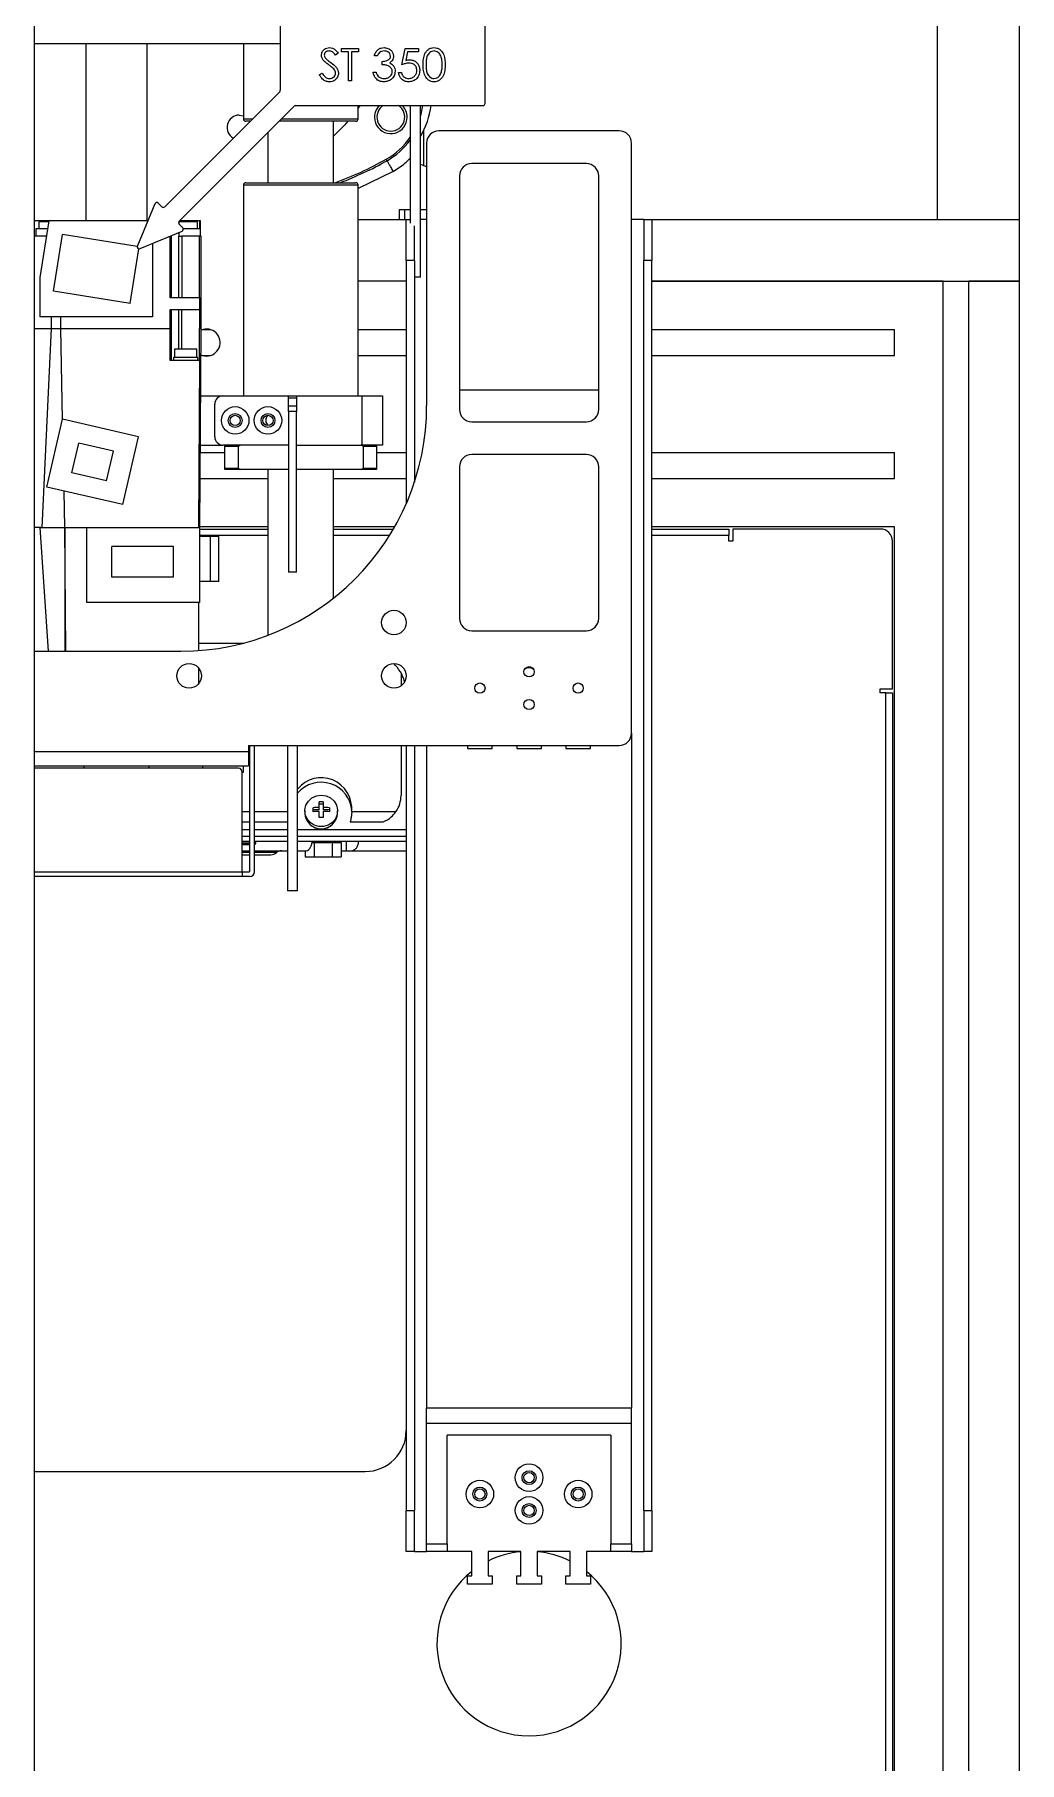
# Model space of a CAD drawing. Header units: millimetres. Extents: x 169 to 14583, y -399 to 10804.
# Drawn here: x 12113.7 to 12354.2, y 1331.5 to 1753.1 of the extents above; entities that cross this region are included whole.
import ezdxf

# ---------------------------------------------------------------- set-up
doc = ezdxf.new("R2010")
doc.units = ezdxf.units.MM
doc.header["$LTSCALE"] = 35

msp = doc.modelspace()

# ---------------------------------------------------------------- linework, layer by layer
at = {"color": 7, "linetype": 'Continuous', "lineweight": 18}
for p, q in [((12354.243, 1076.159), (12354.243, 2096.159)), ((12334.243, 1707.959), (12334.243, 1966.159)), ((12113.743, 1194.959), (12113.743, 1829.959)), ((12173.752, 1755.294), (12173.752, 1739.536)), ((12223.752, 1736.294), (12223.752, 1755.294)), ((12113.743, 1750.959), (12173.752, 1750.959)), ((12126.243, 1750.959), (12126.243, 1707.634)), ((12141.243, 1707.634), (12141.243, 1750.959)), ((12164.743, 1750.959), (12164.743, 1732.559)), ((12187.864, 1748.591), (12187.22, 1748.103)), ((12188.678, 1749.731), (12192.85, 1749.731)), ((12188.678, 1748.917), (12188.678, 1749.731)), ((12190.408, 1748.917), (12188.678, 1748.917)), ((12190.408, 1741.794), (12190.408, 1748.917)), ((12191.12, 1748.917), (12191.12, 1741.794)), ((12192.85, 1748.917), (12191.12, 1748.917)), ((12192.85, 1749.731), (12192.85, 1748.917)), ((12197.429, 1747.899), (12196.717, 1747.899)), ((12198.65, 1745.762), (12198.65, 1746.576)), ((12203.433, 1745.762), (12204.247, 1749.731)), ((12204.247, 1749.731), (12207.504, 1749.731)), ((12204.806, 1748.917), (12204.376, 1746.829)), ((12207.504, 1748.917), (12204.806, 1748.917)), ((12207.504, 1749.731), (12207.504, 1748.917)), ((12183.284, 1743.325), (12183.955, 1743.727)), ((12191.12, 1741.794), (12190.408, 1741.794)), ((12196.412, 1743.931), (12197.124, 1743.931)), ((12202.619, 1743.829), (12203.332, 1743.829)), ((12173.606, 1739.183), (12145.518, 1711.095)), ((12149.054, 1707.559), (12177.141, 1735.647)), ((12163.743, 1733.459), (12164.743, 1733.287)), ((12177.495, 1735.794), (12223.252, 1735.794)), ((12192.743, 1732.559), (12192.743, 1735.794)), ((12193.175, 1735.794), (12192.743, 1735.163)), ((12205.493, 1735.794), (12205.493, 1707.124)), ((12207.993, 1693.959), (12207.993, 1735.794)), ((12164.743, 1732.559), (12166.982, 1732.559)), ((12166.341, 1731.959), (12165.343, 1731.959)), ((12170.743, 1729.248), (12170.743, 1716.959)), ((12192.143, 1731.959), (12173.453, 1731.959)), ((12174.053, 1732.559), (12192.743, 1732.559)), ((12186.743, 1716.959), (12186.743, 1731.959)), ((12208.743, 1729.664), (12208.743, 1721.131)), ((12256.493, 1729.634), (12212.493, 1729.634)), ((12209.493, 1726.634), (12209.493, 1662.634)), ((12259.493, 1582.634), (12259.493, 1726.634)), ((12199.811, 1722.349), (12199.604, 1722.714)), ((12248.493, 1721.634), (12220.493, 1721.634)), ((12164.743, 1716.359), (12164.743, 1664.959)), ((12192.743, 1716.359), (12164.743, 1716.359)), ((12165.343, 1716.959), (12192.143, 1716.959)), ((12201.283, 1719.746), (12192.743, 1715.546)), ((12192.743, 1664.959), (12192.743, 1716.359)), ((12217.493, 1718.634), (12217.493, 1661.634)), ((12251.493, 1661.634), (12251.493, 1718.634)), ((12144.811, 1711.095), (12143.926, 1711.98)), ((12143.111, 1711.818), (12138.859, 1701.553)), ((12192.743, 1707.959), (12204.493, 1707.959)), ((12202.743, 1710.359), (12202.743, 1707.959)), ((12204.043, 1710.359), (12202.743, 1710.359)), ((12204.043, 1710.359), (12204.043, 1707.959)), ((12205.493, 1710.359), (12204.043, 1710.359)), ((12204.493, 1707.959), (12205.493, 1707.959)), ((12204.493, 1697.959), (12204.493, 1707.959)), ((12209.443, 1710.359), (12207.993, 1710.359)), ((12209.493, 1707.959), (12207.993, 1707.959)), ((12209.443, 1710.359), (12209.443, 1707.959)), ((12209.493, 1710.359), (12209.443, 1710.359)), ((12262.493, 1707.959), (12259.493, 1707.959)), ((12262.493, 1707.959), (12264.493, 1707.959)), ((12262.493, 1707.959), (12262.493, 1697.959)), ((12264.493, 1707.959), (12264.493, 1697.959)), ((12264.493, 1707.959), (12354.243, 1707.959)), ((12117.035, 1707.634), (12113.743, 1707.634)), ((12116.745, 1703.934), (12113.743, 1703.934)), ((12114.035, 1705.734), (12114.035, 1703.934)), ((12117.035, 1705.734), (12114.035, 1705.734)), ((12114.785, 1707.434), (12114.785, 1705.734)), ((12117.3, 1707.434), (12114.785, 1707.434)), ((12115.143, 1693.816), (12117.331, 1707.634)), ((12117.331, 1707.634), (12117.035, 1707.634)), ((12117.035, 1707.634), (12117.035, 1707.434)), ((12141.378, 1707.634), (12117.331, 1707.634)), ((12118.365, 1690.507), (12120.555, 1704.334)), ((12138.827, 1701.44), (12120.555, 1704.334)), ((12139.512, 1700.9), (12149.777, 1705.152)), ((12146.743, 1703.895), (12146.743, 1688.934)), ((12147.084, 1704.036), (12147.084, 1688.934)), ((12148.977, 1688.934), (12148.977, 1703.934)), ((12148.977, 1703.934), (12149.046, 1703.934)), ((12149.043, 1706.864), (12149.043, 1707.548)), ((12153.529, 1707.434), (12149.043, 1707.434)), ((12149.043, 1703.934), (12149.043, 1704.848)), ((12149.046, 1703.934), (12149.729, 1703.934)), ((12149.939, 1705.967), (12149.054, 1706.852)), ((12151.279, 1707.634), (12149.129, 1707.634)), ((12149.729, 1703.934), (12149.729, 1688.934)), ((12154.043, 1703.934), (12149.729, 1703.934)), ((12154.279, 1705.734), (12150.071, 1705.734)), ((12154.043, 1707.634), (12151.279, 1707.634)), ((12151.279, 1707.634), (12151.279, 1707.434)), ((12153.529, 1705.734), (12153.529, 1707.434)), ((12154.043, 1707.634), (12154.043, 1705.734)), ((12154.243, 1707.634), (12154.043, 1707.634)), ((12154.043, 1688.934), (12154.043, 1703.934)), ((12154.443, 1703.934), (12154.043, 1703.934)), ((12154.243, 1705.734), (12154.243, 1707.634)), ((12154.279, 1703.934), (12154.279, 1705.734)), ((12154.443, 1681.434), (12154.443, 1703.934)), ((12206.493, 1697.959), (12206.493, 1706.485)), ((12137.131, 1687.534), (12139.243, 1700.868)), ((12142.543, 1702.155), (12142.543, 1684.234)), ((12206.493, 1697.959), (12204.493, 1697.959)), ((12204.493, 1697.959), (12204.493, 1638.655)), ((12206.493, 1697.959), (12206.493, 1643.899)), ((12264.493, 1697.959), (12262.493, 1697.959)), ((12262.493, 1392.959), (12262.493, 1697.959)), ((12264.493, 1392.959), (12264.493, 1697.959)), ((12115.143, 1684.234), (12115.143, 1693.816)), ((12204.493, 1692.959), (12192.743, 1692.959)), ((12207.993, 1693.959), (12206.493, 1693.959)), ((12335.593, 1692.959), (12264.493, 1692.959)), ((12264.493, 1692.959), (12354.243, 1692.959)), ((12335.593, 1217.959), (12335.593, 1692.959)), ((12341.893, 1217.959), (12341.893, 1692.959)), ((12354.243, 1692.959), (12341.893, 1692.959)), ((12137.131, 1687.534), (12118.365, 1690.507)), ((12146.743, 1688.934), (12154.043, 1688.934)), ((12154.043, 1688.934), (12154.043, 1685.934)), ((12142.543, 1684.234), (12115.143, 1684.234)), ((12117.789, 1684.234), (12117.789, 1681.434)), ((12120.135, 1681.434), (12120.135, 1684.234)), ((12146.743, 1685.934), (12146.743, 1681.434)), ((12154.043, 1685.934), (12146.743, 1685.934)), ((12147.084, 1685.934), (12147.084, 1673.634)), ((12148.977, 1676.334), (12148.977, 1685.934)), ((12149.729, 1676.334), (12149.729, 1685.934)), ((12154.043, 1685.934), (12154.043, 1681.434)), ((12113.743, 1681.434), (12117.792, 1681.434)), ((12117.792, 1681.434), (12115.535, 1632.834)), ((12120.135, 1681.434), (12146.743, 1681.434)), ((12120.592, 1659.225), (12120.135, 1681.434)), ((12146.743, 1681.434), (12146.743, 1673.634)), ((12153.995, 1673.634), (12154.043, 1681.434)), ((12154.143, 1632.833), (12154.443, 1681.436)), ((12154.759, 1681.109), (12156.726, 1681.109)), ((12192.743, 1681.109), (12204.493, 1681.109)), ((12264.493, 1681.109), (12323.743, 1681.109)), ((12323.743, 1674.809), (12323.743, 1681.109)), ((12147.693, 1674.334), (12147.693, 1673.634)), ((12153.593, 1674.334), (12147.693, 1674.334)), ((12147.893, 1676.334), (12147.893, 1674.334)), ((12153.393, 1676.334), (12147.893, 1676.334)), ((12153.393, 1674.334), (12153.393, 1676.334)), ((12153.593, 1673.634), (12153.593, 1674.334)), ((12154.759, 1674.809), (12156.726, 1674.809)), ((12192.743, 1674.809), (12204.493, 1674.809)), ((12264.493, 1674.809), (12323.743, 1674.809)), ((12146.743, 1673.634), (12153.995, 1673.634)), ((12153.995, 1673.634), (12153.743, 1632.834)), ((12217.493, 1666.391), (12251.493, 1666.391)), ((12154.341, 1664.959), (12159.743, 1664.959)), ((12157.743, 1654.959), (12157.743, 1662.959)), ((12159.743, 1664.959), (12175.743, 1664.959)), ((12175.743, 1664.959), (12177.743, 1664.959)), ((12175.743, 1664.373), (12175.743, 1664.959)), ((12177.743, 1664.373), (12175.743, 1664.373)), ((12175.743, 1662.545), (12175.743, 1664.373)), ((12175.743, 1662.545), (12177.743, 1662.545)), ((12175.743, 1661.131), (12175.743, 1662.545)), ((12177.743, 1664.959), (12177.743, 1664.373)), ((12177.743, 1664.959), (12193.743, 1664.959)), ((12177.743, 1664.373), (12177.743, 1662.545)), ((12177.743, 1662.545), (12177.743, 1661.131)), ((12193.743, 1652.959), (12193.743, 1664.959)), ((12193.743, 1664.959), (12198.743, 1664.959)), ((12198.743, 1664.959), (12198.743, 1652.959)), ((12116.774, 1642.689), (12120.598, 1659.254)), ((12139.111, 1654.979), (12120.598, 1659.254)), ((12175.743, 1661.131), (12175.743, 1621.959)), ((12177.743, 1661.131), (12175.743, 1661.131)), ((12177.743, 1621.959), (12177.743, 1661.131)), ((12220.493, 1658.634), (12248.493, 1658.634)), ((12122.866, 1646.183), (12124.542, 1653.442)), ((12133.019, 1651.485), (12124.542, 1653.442)), ((12135.287, 1638.415), (12139.111, 1654.979)), ((12154.267, 1652.959), (12159.743, 1652.959)), ((12175.743, 1652.959), (12159.743, 1652.959)), ((12160.243, 1652.599), (12160.243, 1652.959)), ((12164.025, 1652.959), (12163.454, 1652.599)), ((12177.743, 1652.959), (12193.743, 1652.959)), ((12194.032, 1652.599), (12193.46, 1652.959)), ((12198.743, 1652.959), (12193.743, 1652.959)), ((12197.243, 1652.959), (12197.243, 1652.599)), ((12131.343, 1644.226), (12133.019, 1651.485)), ((12154.256, 1651.109), (12160.243, 1651.109)), ((12163.454, 1652.599), (12160.243, 1652.599)), ((12160.243, 1647.319), (12160.243, 1652.599)), ((12163.454, 1652.599), (12163.454, 1647.319)), ((12194.032, 1647.319), (12194.032, 1652.599)), ((12197.243, 1652.599), (12194.032, 1652.599)), ((12197.243, 1652.599), (12197.243, 1647.319)), ((12197.243, 1651.109), (12204.493, 1651.109)), ((12248.493, 1650.634), (12220.493, 1650.634)), ((12264.493, 1651.109), (12323.743, 1651.109)), ((12323.743, 1644.809), (12323.743, 1651.109)), ((12131.343, 1644.226), (12122.866, 1646.183)), ((12154.217, 1644.809), (12170.743, 1644.809)), ((12160.243, 1646.959), (12160.243, 1647.319)), ((12160.243, 1647.319), (12163.454, 1647.319)), ((12164.025, 1646.959), (12160.243, 1646.959)), ((12163.454, 1647.319), (12164.025, 1646.959)), ((12175.743, 1646.959), (12164.025, 1646.959)), ((12170.743, 1646.959), (12170.743, 1606.523)), ((12193.46, 1646.959), (12177.743, 1646.959)), ((12186.743, 1615.598), (12186.743, 1646.959)), ((12186.743, 1644.809), (12204.493, 1644.809)), ((12193.46, 1646.959), (12194.032, 1647.319)), ((12197.243, 1646.959), (12193.46, 1646.959)), ((12194.032, 1647.319), (12197.243, 1647.319)), ((12197.243, 1647.319), (12197.243, 1646.959)), ((12217.493, 1647.634), (12217.493, 1610.634)), ((12251.493, 1610.634), (12251.493, 1647.634)), ((12264.493, 1644.809), (12323.743, 1644.809)), ((12135.287, 1638.415), (12116.774, 1642.689)), ((12121.135, 1632.834), (12120.952, 1641.725)), ((12115.287, 1632.834), (12113.743, 1632.834)), ((12115.04, 1632.834), (12117.104, 1602.634)), ((12121.14, 1632.834), (12121.135, 1632.834)), ((12121.14, 1632.834), (12126.543, 1632.834)), ((12121.349, 1602.634), (12121.14, 1632.834)), ((12121.14, 1632.834), (12121.142, 1602.634)), ((12126.543, 1614.534), (12126.543, 1632.834)), ((12126.543, 1632.834), (12154.043, 1632.834)), ((12154.043, 1632.834), (12154.043, 1614.534)), ((12154.043, 1632.459), (12170.743, 1632.459)), ((12170.743, 1632.959), (12154.143, 1632.959)), ((12201.64, 1632.959), (12186.743, 1632.959)), ((12186.743, 1632.459), (12201.353, 1632.459)), ((12323.743, 1632.959), (12264.493, 1632.959)), ((12264.493, 1632.459), (12283.243, 1632.459)), ((12283.243, 1632.459), (12283.243, 1630.859)), ((12284.243, 1632.459), (12284.243, 1629.459)), ((12320.243, 1632.459), (12284.243, 1632.459)), ((12323.743, 1277.959), (12323.743, 1632.959)), ((12132.593, 1620.709), (12132.593, 1628.159)), ((12147.693, 1628.159), (12132.593, 1628.159)), ((12147.693, 1620.709), (12147.693, 1628.159)), ((12170.743, 1630.859), (12154.043, 1630.859)), ((12156.617, 1630.634), (12154.043, 1630.634)), ((12156.617, 1630.634), (12156.617, 1619.634)), ((12158.743, 1630.634), (12156.617, 1630.634)), ((12158.743, 1619.634), (12158.743, 1630.634)), ((12200.388, 1630.859), (12186.743, 1630.859)), ((12283.243, 1630.859), (12264.493, 1630.859)), ((12283.243, 1629.459), (12283.243, 1630.859)), ((12284.243, 1629.459), (12283.243, 1629.459)), ((12323.243, 1593.459), (12323.243, 1629.459)), ((12147.693, 1620.709), (12132.593, 1620.709)), ((12156.617, 1619.634), (12154.043, 1619.634)), ((12158.743, 1619.634), (12156.617, 1619.634)), ((12177.743, 1621.959), (12175.743, 1621.959)), ((12154.043, 1614.534), (12126.543, 1614.534)), ((12153.743, 1614.534), (12153.743, 1602.785)), ((12220.493, 1607.634), (12248.493, 1607.634)), ((12113.743, 1602.634), (12149.493, 1602.634)), ((12153.743, 1604.634), (12164.855, 1604.634)), ((12153.743, 1598.619), (12153.743, 1594.65)), ((12203.243, 1597.3), (12203.243, 1594.198)), ((12320.243, 1593.459), (12323.243, 1593.459)), ((12320.243, 1592.459), (12320.243, 1593.459)), ((12321.643, 1592.459), (12320.243, 1592.459)), ((12321.643, 1318.459), (12321.643, 1592.459)), ((12321.643, 1592.459), (12323.243, 1592.459)), ((12323.243, 1592.459), (12323.243, 1318.459)), ((12259.493, 1582.634), (12259.493, 1417.959)), ((12113.743, 1578.134), (12165.993, 1578.134)), ((12165.993, 1579.634), (12165.993, 1578.134)), ((12165.993, 1579.634), (12256.493, 1579.634)), ((12165.993, 1578.134), (12165.993, 1574.634)), ((12166.243, 1577.634), (12165.993, 1577.634)), ((12166.243, 1579.634), (12166.243, 1548.834)), ((12167.443, 1548.834), (12167.443, 1579.634)), ((12175.493, 1579.634), (12175.493, 1544.134)), ((12177.993, 1544.134), (12177.993, 1579.634)), ((12203.243, 1579.634), (12203.243, 1567.459)), ((12204.493, 1579.634), (12204.493, 1392.959)), ((12206.493, 1579.634), (12206.493, 1392.959)), ((12209.493, 1579.634), (12209.493, 1417.959)), ((12219.493, 1579.634), (12219.493, 1578.903)), ((12219.493, 1578.903), (12225.493, 1578.903)), ((12225.493, 1578.903), (12225.493, 1579.634)), ((12231.493, 1579.634), (12231.493, 1578.903)), ((12231.493, 1578.903), (12237.493, 1578.903)), ((12237.493, 1578.903), (12237.493, 1579.634)), ((12243.493, 1579.634), (12243.493, 1578.903)), ((12243.493, 1578.903), (12249.493, 1578.903)), ((12249.493, 1578.903), (12249.493, 1579.634)), ((12113.743, 1574.634), (12165.993, 1574.634)), ((12163.443, 1574.134), (12113.743, 1574.134)), ((12125.743, 1574.634), (12125.743, 1574.134)), ((12141.743, 1574.134), (12141.743, 1574.634)), ((12154.743, 1574.634), (12154.743, 1574.134)), ((12164.443, 1573.134), (12164.743, 1573.134)), ((12164.443, 1548.834), (12164.443, 1573.134)), ((12164.743, 1573.134), (12164.743, 1574.634)), ((12181.748, 1563.467), (12181.748, 1564.457)), ((12183.228, 1564.538), (12183.228, 1565.879)), ((12184.258, 1565.341), (12183.228, 1565.341)), ((12183.228, 1563.918), (12183.228, 1564.538)), ((12184.258, 1565.879), (12184.258, 1564.538)), ((12184.258, 1564.538), (12184.258, 1563.918)), ((12185.738, 1564.457), (12185.738, 1563.467)), ((12166.243, 1563.459), (12164.443, 1563.459)), ((12164.443, 1560.973), (12166.243, 1560.973)), ((12175.493, 1563.459), (12167.443, 1563.459)), ((12167.443, 1560.973), (12175.493, 1560.973)), ((12179.743, 1563.675), (12179.743, 1563.2)), ((12183.228, 1563.918), (12181.748, 1563.918)), ((12183.228, 1562.044), (12183.228, 1563.548)), ((12185.738, 1563.918), (12184.258, 1563.918)), ((12184.258, 1563.548), (12184.258, 1562.044)), ((12187.743, 1563.2), (12187.743, 1563.675)), ((12190.803, 1560.973), (12198.875, 1560.973)), ((12201.987, 1563.459), (12191.226, 1563.459)), ((12166.243, 1559.079), (12164.443, 1559.079)), ((12164.443, 1557.471), (12166.243, 1557.471)), ((12166.243, 1556.231), (12164.443, 1556.231)), ((12166.243, 1556.159), (12164.443, 1556.159)), ((12175.493, 1559.079), (12167.443, 1559.079)), ((12167.443, 1557.471), (12175.493, 1557.471)), ((12175.493, 1556.231), (12167.443, 1556.231)), ((12167.743, 1556.159), (12167.443, 1556.159)), ((12167.743, 1555.759), (12167.743, 1556.159)), ((12204.493, 1559.079), (12177.993, 1559.079)), ((12177.993, 1557.471), (12204.493, 1557.471)), ((12204.493, 1556.231), (12177.993, 1556.231)), ((12181.503, 1555.959), (12181.884, 1555.959)), ((12182.043, 1555.959), (12181.884, 1555.959)), ((12182.043, 1555.959), (12182.043, 1552.459)), ((12182.043, 1555.959), (12182.361, 1555.959)), ((12182.361, 1555.959), (12186.125, 1555.959)), ((12186.443, 1555.959), (12186.125, 1555.959)), ((12186.443, 1555.959), (12186.443, 1552.459)), ((12186.443, 1555.959), (12186.602, 1555.959)), ((12186.602, 1555.959), (12188.484, 1555.959)), ((12188.643, 1555.959), (12188.484, 1555.959)), ((12188.493, 1555.959), (12188.493, 1556.231)), ((12188.643, 1555.959), (12188.643, 1552.459)), ((12189.872, 1556.231), (12189.872, 1553.959)), ((12164.443, 1555.759), (12166.243, 1555.759)), ((12164.443, 1553.959), (12166.243, 1553.959)), ((12166.243, 1553.528), (12164.443, 1553.528)), ((12167.443, 1555.759), (12167.743, 1555.759)), ((12172.82, 1553.528), (12167.443, 1553.528)), ((12177.993, 1553.959), (12180.102, 1553.959)), ((12179.843, 1553.959), (12179.843, 1552.459)), ((12179.843, 1552.459), (12182.043, 1552.459)), ((12182.043, 1552.459), (12186.443, 1552.459)), ((12186.443, 1552.459), (12188.643, 1552.459)), ((12188.643, 1553.959), (12189.872, 1553.959)), ((12189.872, 1553.959), (12191.36, 1553.959)), ((12113.743, 1548.834), (12164.443, 1548.834)), ((12164.443, 1547.634), (12113.743, 1547.634)), ((12164.443, 1548.834), (12164.443, 1547.634)), ((12164.443, 1548.834), (12166.243, 1548.834)), ((12166.243, 1547.634), (12164.443, 1547.634)), ((12177.993, 1544.134), (12175.493, 1544.134)), ((12209.493, 1417.959), (12259.493, 1417.959)), ((12209.493, 1414.256), (12209.493, 1417.959)), ((12259.493, 1414.256), (12259.493, 1417.959)), ((12209.493, 1414.256), (12259.493, 1414.256)), ((12209.493, 1384.789), (12209.493, 1414.256)), ((12259.493, 1384.789), (12259.493, 1414.256)), ((12254.493, 1411.306), (12214.493, 1411.306)), ((12214.493, 1384.789), (12214.493, 1411.306)), ((12254.493, 1411.306), (12254.493, 1384.789)), ((12113.743, 1402.459), (12194.493, 1402.459)), ((12204.493, 1392.959), (12206.493, 1392.959)), ((12204.493, 1382.959), (12204.493, 1392.959)), ((12206.493, 1382.959), (12206.493, 1392.959)), ((12262.493, 1392.959), (12262.493, 1382.959)), ((12262.493, 1392.959), (12264.493, 1392.959)), ((12264.493, 1392.959), (12264.493, 1382.959)), ((12209.493, 1384.789), (12214.493, 1384.789)), ((12209.493, 1382.959), (12209.493, 1384.789)), ((12214.493, 1384.789), (12214.493, 1382.959)), ((12254.493, 1384.789), (12259.493, 1384.789)), ((12254.493, 1382.959), (12254.493, 1384.789)), ((12259.493, 1384.789), (12259.493, 1382.959)), ((12206.493, 1382.959), (12204.493, 1382.959)), ((12206.493, 1382.959), (12209.493, 1382.959)), ((12214.493, 1382.959), (12209.493, 1382.959)), ((12220.493, 1382.959), (12214.493, 1382.959)), ((12220.493, 1376.959), (12220.493, 1382.959)), ((12232.493, 1382.959), (12224.493, 1382.959)), ((12224.493, 1382.959), (12224.493, 1376.959)), ((12232.493, 1376.959), (12232.493, 1382.959)), ((12244.493, 1382.959), (12236.493, 1382.959)), ((12236.493, 1382.959), (12236.493, 1376.959)), ((12244.493, 1376.959), (12244.493, 1382.959)), ((12248.493, 1382.959), (12248.493, 1376.959)), ((12254.493, 1382.959), (12248.493, 1382.959)), ((12259.493, 1382.959), (12254.493, 1382.959)), ((12259.493, 1382.959), (12262.493, 1382.959)), ((12264.493, 1382.959), (12262.493, 1382.959)), ((12219.493, 1374.959), (12219.493, 1376.959)), ((12219.493, 1376.959), (12220.493, 1376.959)), ((12225.493, 1374.959), (12219.493, 1374.959)), ((12224.493, 1376.959), (12225.493, 1376.959)), ((12225.493, 1376.959), (12225.493, 1374.959)), ((12231.493, 1374.959), (12231.493, 1376.959)), ((12231.493, 1376.959), (12232.493, 1376.959)), ((12237.493, 1374.959), (12231.493, 1374.959)), ((12236.493, 1376.959), (12237.493, 1376.959)), ((12237.493, 1376.959), (12237.493, 1374.959)), ((12243.493, 1376.959), (12244.493, 1376.959)), ((12243.493, 1374.959), (12243.493, 1376.959)), ((12249.493, 1374.959), (12243.493, 1374.959)), ((12248.493, 1376.959), (12249.493, 1376.959)), ((12249.493, 1376.959), (12249.493, 1374.959))]:
    msp.add_line(p, q, dxfattribs=at)
at = {"color": 7, "linetype": 'Continuous', "lineweight": 18, "flags": 128}
for points in [[(12207.993, 1733.24), (12208.119, 1733.684), (12208.556, 1735.794)], [(12190.259, 1731.959), (12189.412, 1731.001), (12186.743, 1728.328)], [(12154.403, 1674.943), (12154.671, 1674.838), (12155.743, 1674.659)], [(12183.743, 1567.52), (12184.922, 1567.349), (12185.996, 1566.852), (12186.87, 1566.072), (12187.466, 1565.079), (12187.732, 1563.962), (12187.642, 1562.819), (12187.207, 1561.752), (12186.463, 1560.856), (12185.478, 1560.21), (12184.339, 1559.873), (12183.147, 1559.873), (12182.007, 1560.21), (12181.022, 1560.856), (12180.279, 1561.752), (12179.843, 1562.819), (12179.754, 1563.962), (12180.019, 1565.079), (12180.615, 1566.072), (12181.489, 1566.852), (12182.564, 1567.349), (12183.743, 1567.52)], [(12167.743, 1556.159), (12167.748, 1556.217), (12167.751, 1556.231)]]:
    msp.add_lwpolyline(points, dxfattribs=at)
at = {"color": 7, "linetype": 'Continuous', "lineweight": 18}
for centre, radius in [((12162.743, 1658.959), 3.36), ((12170.743, 1658.959), 3.36), ((12162.743, 1658.959), 1.7), ((12162.743, 1658.959), 1.25), ((12170.743, 1658.959), 1.7), ((12170.743, 1658.959), 1.25), ((12201.493, 1609.634), 3), ((12151.493, 1596.634), 3), ((12201.493, 1596.634), 3), ((12234.493, 1597.634), 1.25), ((12222.493, 1593.634), 1.25), ((12246.493, 1593.634), 1.25), ((12234.493, 1589.634), 1.25), ((12234.493, 1400.959), 3.36), ((12222.493, 1396.959), 3.36), ((12234.493, 1400.959), 1.7), ((12234.493, 1400.959), 1.25), ((12246.493, 1396.959), 3.36), ((12222.493, 1396.959), 1.7), ((12222.493, 1396.959), 1.25), ((12234.493, 1392.959), 3.36), ((12246.493, 1396.959), 1.7), ((12246.493, 1396.959), 1.25), ((12234.493, 1392.959), 1.7), ((12234.493, 1392.959), 1.25)]:
    msp.add_circle(centre, radius, dxfattribs=at)
for centre, radius, start, end in [((12173.252, 1739.536), 0.5, 315, 0), ((12163.743, 1730.459), 3, 90, 240.57904), ((12177.495, 1735.294), 0.5, 90, 135), ((12200.743, 1732.959), 4, 134.87541, 0), ((12200.743, 1732.959), 3.4, 123.51956, 270), ((12200.743, 1732.959), 3.4, 270, 56.48044), ((12200.743, 1732.959), 4, 0, 45.12459), ((12190.743, 1738.382), 20, 329.59845, 352.56494), ((12223.252, 1736.294), 0.5, 270, 0), ((12165.343, 1732.559), 0.6, 180, 270), ((12192.143, 1732.559), 0.6, 270, 360), ((12212.493, 1726.634), 3, 90, 180), ((12256.493, 1726.634), 3, 360, 90), ((12190.743, 1738.382), 18, 299.49237, 325.02922), ((12190.743, 1738.382), 18.419, 299.49237, 323.20632), ((12158.743, 1794.959), 83, 289.98887, 299.49237), ((12158.743, 1794.959), 83.419, 290.76584, 299.49237), ((12209.743, 1723.959), 3, 235.0563, 265.21981), ((12220.493, 1718.634), 3, 90, 180), ((12248.493, 1718.634), 3, 0, 90), ((12165.343, 1716.359), 0.6, 90, 180), ((12192.143, 1716.359), 0.6, 0, 90), ((12143.572, 1711.627), 0.5, 45, 157.5), ((12145.165, 1711.449), 0.5, 225, 315), ((12149.407, 1707.206), 0.5, 135, 225), ((12149.585, 1705.614), 0.5, 292.5, 45), ((12139.321, 1701.362), 0.5, 157.5, 292.5), ((12155.743, 1677.959), 3.3, 270, 113.25156), ((12149.493, 1662.634), 60, 270, 0), ((12159.743, 1662.959), 2, 90, 180), ((12220.493, 1661.634), 3, 180, 270), ((12248.493, 1661.634), 3, 270, 0), ((12159.743, 1654.959), 2, 180, 270), ((12220.493, 1647.634), 3, 90, 180), ((12248.493, 1647.634), 3, 0, 90), ((12320.243, 1629.459), 3, 0, 90), ((12220.493, 1610.634), 3, 180, 270), ((12248.493, 1610.634), 3, 270, 0), ((12194.493, 1592.459), 10, 15.78092, 45.85027), ((12234.493, 1596.903), 1.7, 48.49924, 131.50075), ((12256.493, 1582.634), 3, 270, 0), ((12163.443, 1573.134), 1, 0, 90), ((12183.714, 1563.116), 7.544, 4.30907, 139.31989), ((12183.702, 1542.347), 22.196, 91.22354, 95.05037), ((12183.743, 1543.484), 22.402, 88.68268, 91.31732), ((12183.784, 1542.347), 22.196, 84.94963, 88.77646), ((12196.243, 1567.459), 7, 325.1501, 0), ((12183.743, 1563.317), 4.002, 181.6765, 358.3235), ((12183.743, 1563.157), 3.891, 224.13254, 315.86754), ((12183.702, 1541.357), 22.196, 91.22354, 95.05037), ((12183.743, 1539.648), 22.402, 88.68268, 91.31732), ((12183.784, 1541.357), 22.196, 84.94963, 88.77646), ((12167.443, 1555.759), 0.3, 270, 0), ((12171.423, 1554.959), 2, 270, 314.31293), ((12174.06, 1551.959), 2, 90, 128.32878), ((12166.243, 1548.834), 1.2, 270, 0), ((12194.493, 1412.459), 10, 270, 0), ((12234.493, 1360.459), 22.5, 95.09969, 116.3878), ((12234.493, 1360.459), 22.5, 63.6122, 84.90031), ((12234.493, 1360.459), 22.5, 128.4786, 270), ((12234.493, 1360.459), 22.5, 270, 51.5214)]:
    msp.add_arc(centre, radius, start, end, dxfattribs=at)
msp.add_ellipse((12183.743, 1563.984), major_axis=(0, -7.802), ratio=0.9612617, start_param=1.5035073, end_param=4.0152258, dxfattribs=at)
for points, knots in [([(12183.793, 1748.082), (12183.827, 1748.364), (12183.896, 1748.927), (12184.438, 1749.539), (12185.087, 1749.878), (12185.528, 1749.916), (12185.749, 1749.935)], [0, 0, 0, 0, 0.2795526, 0.5587984, 0.7793777, 1, 1, 1, 1]), ([(12185.749, 1749.935), (12185.993, 1749.911), (12186.482, 1749.863), (12187.247, 1749.396), (12187.63, 1748.896), (12187.864, 1748.591)], [0, 0, 0, 0, 0.2797499, 0.5595012, 1, 1, 1, 1]), ([(12196.717, 1747.899), (12196.808, 1748.205), (12196.991, 1748.814), (12197.598, 1749.489), (12198.331, 1749.876), (12198.83, 1749.915), (12199.08, 1749.935)], [0, 0, 0, 0, 0.28028774, 0.55967968, 0.77974654, 1, 1, 1, 1]), ([(12199.08, 1749.935), (12199.401, 1749.9), (12200.044, 1749.831), (12200.812, 1749.321), (12201.301, 1748.629), (12201.366, 1748.124), (12201.398, 1747.872)], [0, 0, 0, 0, 0.280085, 0.5598683, 0.7800992, 1, 1, 1, 1]), ([(12208.623, 1745.759), (12208.634, 1746.222), (12208.655, 1747.147), (12208.939, 1748.291), (12209.432, 1749.085), (12209.947, 1749.559), (12210.581, 1749.878), (12211.045, 1749.916), (12211.277, 1749.935)], [0, 0, 0, 0, 0.2505259, 0.5001642, 0.6252727, 0.7501982, 0.8751106, 1, 1, 1, 1]), ([(12211.277, 1749.935), (12211.511, 1749.916), (12211.978, 1749.879), (12212.83, 1749.463), (12213.59, 1748.522), (12213.977, 1747.159), (12214.004, 1746.226), (12214.017, 1745.759)], [0, 0, 0, 0, 0.1251695, 0.2503357, 0.4988652, 0.7490161, 1, 1, 1, 1]), ([(12184.237, 1746.874), (12184.097, 1747.08), (12183.847, 1747.447), (12183.81, 1747.888), (12183.793, 1748.082)], [0, 0, 0, 0, 0.5598405, 1, 1, 1, 1]), ([(12185.537, 1745.794), (12185.279, 1745.977), (12184.817, 1746.303), (12184.414, 1746.7), (12184.237, 1746.874)], [0, 0, 0, 0, 0.56041269, 1, 1, 1, 1]), ([(12185.669, 1749.12), (12185.508, 1749.108), (12185.186, 1749.083), (12184.799, 1748.836), (12184.544, 1748.496), (12184.518, 1748.242), (12184.505, 1748.116)], [0, 0, 0, 0, 0.2802743, 0.5599314, 0.7799201, 1, 1, 1, 1]), ([(12184.505, 1748.116), (12184.515, 1748.005), (12184.533, 1747.783), (12184.705, 1747.418), (12184.906, 1747.214), (12185.029, 1747.09)], [0, 0, 0, 0, 0.2799464, 0.5597741, 1, 1, 1, 1]), ([(12185.029, 1747.09), (12185.224, 1746.938), (12185.574, 1746.667), (12185.936, 1746.412), (12186.095, 1746.3)], [0, 0, 0, 0, 0.5599058, 1, 1, 1, 1]), ([(12186.968, 1744.528), (12186.724, 1744.79), (12186.287, 1745.258), (12185.767, 1745.63), (12185.537, 1745.794)], [0, 0, 0, 0, 0.5594958, 1, 1, 1, 1]), ([(12187.22, 1748.103), (12186.995, 1748.391), (12186.683, 1748.791), (12186.095, 1749.088), (12185.811, 1749.11), (12185.669, 1749.12)], [0, 0, 0, 0, 0.55981847, 0.77984795, 1, 1, 1, 1]), ([(12186.095, 1746.3), (12186.593, 1745.931), (12187.286, 1745.418), (12187.876, 1744.463), (12187.936, 1743.979), (12187.965, 1743.738)], [0, 0, 0, 0, 0.5601154, 0.7802838, 1, 1, 1, 1]), ([(12199.089, 1749.12), (12198.883, 1749.104), (12198.471, 1749.071), (12197.815, 1748.674), (12197.575, 1748.193), (12197.429, 1747.899)], [0, 0, 0, 0, 0.280636, 0.5603644, 1, 1, 1, 1]), ([(12198.65, 1746.576), (12199.099, 1746.618), (12199.771, 1746.68), (12200.429, 1747.146), (12200.654, 1747.541), (12200.675, 1747.764), (12200.686, 1747.875)], [0, 0, 0, 0, 0.4994185, 0.749016, 0.8745437, 1, 1, 1, 1]), ([(12201.093, 1744.083), (12201.081, 1744.222), (12201.058, 1744.498), (12200.81, 1744.999), (12200.29, 1745.491), (12199.474, 1745.706), (12198.925, 1745.744), (12198.65, 1745.762)], [0, 0, 0, 0, 0.1252401, 0.2504968, 0.4992221, 0.7490335, 1, 1, 1, 1]), ([(12200.686, 1747.875), (12200.646, 1748.083), (12200.565, 1748.5), (12199.957, 1749.015), (12199.418, 1749.08), (12199.089, 1749.12)], [0, 0, 0, 0, 0.278859, 0.5600742, 1, 1, 1, 1]), ([(12201.398, 1747.872), (12201.385, 1747.689), (12201.359, 1747.322), (12201.073, 1746.713), (12200.699, 1746.419), (12200.471, 1746.239)], [0, 0, 0, 0, 0.2805082, 0.5607923, 1, 1, 1, 1]), ([(12200.471, 1746.239), (12200.656, 1746.143), (12200.986, 1745.97), (12201.226, 1745.687), (12201.331, 1745.562)], [0, 0, 0, 0, 0.5597945, 1, 1, 1, 1]), ([(12205.182, 1746.169), (12204.846, 1746.134), (12204.245, 1746.072), (12203.682, 1745.857), (12203.433, 1745.762)], [0, 0, 0, 0, 0.5594162, 1, 1, 1, 1]), ([(12204.376, 1746.829), (12204.548, 1746.876), (12204.854, 1746.961), (12205.172, 1746.977), (12205.311, 1746.983)], [0, 0, 0, 0, 0.56006419, 1, 1, 1, 1]), ([(12207.097, 1744.417), (12207.067, 1744.692), (12207.009, 1745.241), (12206.474, 1745.836), (12205.827, 1746.132), (12205.397, 1746.157), (12205.182, 1746.169)], [0, 0, 0, 0, 0.279539, 0.5586168, 0.7790473, 1, 1, 1, 1]), ([(12205.311, 1746.983), (12205.691, 1746.943), (12206.449, 1746.863), (12207.284, 1746.148), (12207.749, 1745.279), (12207.789, 1744.685), (12207.809, 1744.387)], [0, 0, 0, 0, 0.2796881, 0.5590255, 0.7792916, 1, 1, 1, 1]), ([(12211.277, 1741.59), (12211.045, 1741.609), (12210.582, 1741.646), (12209.739, 1742.063), (12208.995, 1743.01), (12208.658, 1744.372), (12208.635, 1745.296), (12208.623, 1745.759)], [0, 0, 0, 0, 0.1251812, 0.250351, 0.4987777, 0.7489456, 1, 1, 1, 1]), ([(12211.301, 1749.12), (12211.119, 1749.102), (12210.755, 1749.066), (12210.272, 1748.787), (12209.887, 1748.396), (12209.536, 1747.753), (12209.357, 1746.85), (12209.343, 1746.125), (12209.336, 1745.762)], [0, 0, 0, 0, 0.1248745, 0.2498892, 0.3747257, 0.4997892, 0.7494997, 1, 1, 1, 1]), ([(12209.336, 1745.762), (12209.343, 1745.399), (12209.357, 1744.675), (12209.564, 1743.594), (12210.113, 1742.826), (12210.756, 1742.463), (12211.119, 1742.424), (12211.301, 1742.404)], [0, 0, 0, 0, 0.2510852, 0.5013708, 0.7496281, 0.8748771, 1, 1, 1, 1]), ([(12214.017, 1745.759), (12214.004, 1745.292), (12213.978, 1744.361), (12213.592, 1742.998), (12212.828, 1742.063), (12211.977, 1741.647), (12211.51, 1741.609), (12211.277, 1741.59)], [0, 0, 0, 0, 0.2510019, 0.5011378, 0.7496117, 0.8748068, 1, 1, 1, 1]), ([(12213.304, 1745.762), (12213.294, 1746.125), (12213.272, 1746.851), (12213.016, 1747.917), (12212.488, 1748.694), (12211.846, 1749.063), (12211.482, 1749.101), (12211.301, 1749.12)], [0, 0, 0, 0, 0.2509212, 0.5013084, 0.7496415, 0.8749087, 1, 1, 1, 1]), ([(12213.004, 1743.767), (12213.105, 1744.133), (12213.286, 1744.787), (12213.299, 1745.464), (12213.304, 1745.762)], [0, 0, 0, 0, 0.5595988, 1, 1, 1, 1]), ([(12185.698, 1741.59), (12185.404, 1741.619), (12184.817, 1741.678), (12183.912, 1742.276), (12183.523, 1742.927), (12183.284, 1743.325)], [0, 0, 0, 0, 0.2798798, 0.5596658, 1, 1, 1, 1]), ([(12183.955, 1743.727), (12184.191, 1743.364), (12184.52, 1742.859), (12185.193, 1742.457), (12185.53, 1742.422), (12185.698, 1742.404)], [0, 0, 0, 0, 0.5593206, 0.7797817, 1, 1, 1, 1]), ([(12185.698, 1742.404), (12185.911, 1742.425), (12186.338, 1742.468), (12186.859, 1742.789), (12187.19, 1743.246), (12187.232, 1743.582), (12187.253, 1743.749)], [0, 0, 0, 0, 0.2802764, 0.5601478, 0.7801531, 1, 1, 1, 1]), ([(12187.965, 1743.738), (12187.921, 1743.413), (12187.832, 1742.763), (12187.198, 1742.072), (12186.465, 1741.652), (12185.954, 1741.611), (12185.698, 1741.59)], [0, 0, 0, 0, 0.27918292, 0.55908506, 0.77944604, 1, 1, 1, 1]), ([(12187.253, 1743.749), (12187.234, 1743.907), (12187.199, 1744.19), (12187.039, 1744.425), (12186.968, 1744.528)], [0, 0, 0, 0, 0.5589902, 1, 1, 1, 1]), ([(12199.059, 1741.59), (12198.695, 1741.622), (12197.968, 1741.686), (12197.108, 1742.295), (12196.609, 1743.097), (12196.478, 1743.652), (12196.412, 1743.931)], [0, 0, 0, 0, 0.2798859, 0.5589785, 0.7792629, 1, 1, 1, 1]), ([(12197.124, 1743.931), (12197.197, 1743.7), (12197.326, 1743.288), (12197.618, 1742.972), (12197.746, 1742.833)], [0, 0, 0, 0, 0.5606944, 1, 1, 1, 1]), ([(12197.746, 1742.833), (12197.974, 1742.691), (12198.382, 1742.435), (12198.861, 1742.414), (12199.072, 1742.404)], [0, 0, 0, 0, 0.558748, 1, 1, 1, 1]), ([(12201.805, 1744.152), (12201.748, 1743.762), (12201.634, 1742.983), (12200.889, 1742.126), (12199.981, 1741.661), (12199.367, 1741.614), (12199.059, 1741.59)], [0, 0, 0, 0, 0.279304, 0.5588383, 0.779277, 1, 1, 1, 1]), ([(12199.072, 1742.404), (12199.347, 1742.422), (12199.897, 1742.459), (12200.562, 1742.871), (12201.013, 1743.437), (12201.066, 1743.868), (12201.093, 1744.083)], [0, 0, 0, 0, 0.2805991, 0.5601509, 0.7803026, 1, 1, 1, 1]), ([(12201.331, 1745.562), (12201.484, 1745.319), (12201.756, 1744.885), (12201.79, 1744.376), (12201.805, 1744.152)], [0, 0, 0, 0, 0.5594191, 1, 1, 1, 1]), ([(12205.041, 1741.59), (12204.701, 1741.625), (12204.02, 1741.694), (12203.251, 1742.302), (12202.775, 1743.042), (12202.671, 1743.567), (12202.619, 1743.829)], [0, 0, 0, 0, 0.2796245, 0.5590192, 0.7793803, 1, 1, 1, 1]), ([(12203.332, 1743.829), (12203.393, 1743.605), (12203.516, 1743.157), (12204, 1742.703), (12204.54, 1742.45), (12204.902, 1742.42), (12205.082, 1742.404)], [0, 0, 0, 0, 0.2800502, 0.5591657, 0.7795831, 1, 1, 1, 1]), ([(12207.809, 1744.387), (12207.763, 1743.975), (12207.67, 1743.152), (12206.957, 1742.195), (12206.014, 1741.664), (12205.365, 1741.615), (12205.041, 1741.59)], [0, 0, 0, 0, 0.2798641, 0.559271, 0.7794235, 1, 1, 1, 1]), ([(12205.082, 1742.404), (12205.38, 1742.439), (12205.974, 1742.509), (12206.637, 1743.051), (12207.041, 1743.715), (12207.078, 1744.183), (12207.097, 1744.417)], [0, 0, 0, 0, 0.279617, 0.5593571, 0.7795592, 1, 1, 1, 1]), ([(12211.301, 1742.404), (12211.518, 1742.431), (12211.951, 1742.486), (12212.622, 1742.939), (12212.859, 1743.453), (12213.004, 1743.767)], [0, 0, 0, 0, 0.2802572, 0.5607811, 1, 1, 1, 1]), ([(12199.811, 1722.349), (12199.843, 1722.292), (12199.911, 1722.172), (12200.258, 1721.559), (12200.738, 1720.709), (12201.106, 1720.06), (12201.283, 1719.746)], [0, 0, 0, 0, 0.2407836, 0.4995464, 0.7585605, 1, 1, 1, 1]), ([(12201.283, 1719.746), (12202.288, 1720.353), (12203.814, 1721.274), (12205.066, 1722.535), (12205.493, 1722.965)], [0, 0, 0, 0, 0.6589792, 1, 1, 1, 1]), ([(12170.758, 1660.209), (12170.621, 1660.036), (12170.404, 1659.763), (12170.22, 1659.314), (12170.17, 1658.935), (12170.241, 1658.517), (12170.444, 1658.097), (12170.654, 1657.839), (12170.758, 1657.709)], [0, 0, 0, 0, 0.2449513, 0.3869255, 0.5079386, 0.6291154, 0.8142647, 1, 1, 1, 1]), ([(12115.287, 1632.834), (12116.015, 1632.834), (12117.524, 1632.834), (12119.439, 1632.834), (12120.684, 1632.834), (12120.885, 1632.834), (12120.96, 1632.834)], [0, 0, 0, 0, 0.2646056, 0.5486831, 0.8327605, 1, 1, 1, 1]), ([(12191.226, 1563.459), (12191.193, 1563.126), (12191.127, 1562.461), (12190.935, 1561.583), (12190.846, 1561.172), (12190.803, 1560.973)], [0, 0, 0, 0, 0.3396314, 0.678692, 1, 1, 1, 1]), ([(12198.875, 1560.973), (12199.563, 1561.313), (12200.719, 1561.886), (12201.622, 1563.006), (12201.987, 1563.459)], [0, 0, 0, 0, 0.5952318, 1, 1, 1, 1]), ([(12180.102, 1553.959), (12180.273, 1553.992), (12180.614, 1554.059), (12181.065, 1554.583), (12181.41, 1555.322), (12181.511, 1555.939), (12181.559, 1556.231)], [0, 0, 0, 0, 0.2568972, 0.5138272, 0.76984, 1, 1, 1, 1]), ([(12192.805, 1556.231), (12192.796, 1556.118), (12192.761, 1555.674), (12192.532, 1554.998), (12192.15, 1554.335), (12191.731, 1554.003), (12191.461, 1553.971), (12191.36, 1553.959)], [0, 0, 0, 0, 0.0857736, 0.3384492, 0.5918792, 0.846901, 1, 1, 1, 1]), ([(12164.443, 1555.459), (12164.596, 1555.459), (12165.219, 1555.459), (12165.835, 1555.459), (12166.172, 1555.459), (12166.243, 1555.459)], [0, 0, 0, 0, 0.204354, 0.8335251, 1, 1, 1, 1]), ([(12164.443, 1552.959), (12164.873, 1552.959), (12165.526, 1552.959), (12166.06, 1552.959), (12166.243, 1552.959)], [0, 0, 0, 0, 0.6585539, 1, 1, 1, 1]), ([(12167.443, 1553.959), (12167.699, 1553.959), (12170.035, 1553.959), (12172.75, 1553.959), (12175.102, 1553.959), (12175.493, 1553.959)], [0, 0, 0, 0, 0.0933478, 0.8495278, 1, 1, 1, 1]), ([(12167.443, 1552.959), (12167.532, 1552.959), (12168.304, 1552.959), (12169.401, 1552.959), (12170.597, 1552.959), (12171.296, 1552.959), (12171.381, 1552.959), (12171.423, 1552.959)], [0, 0, 0, 0, 0.03333307, 0.28729424, 0.53597797, 0.77473561, 1, 1, 1, 1]), ([(12191.36, 1553.959), (12192.964, 1553.959), (12196.205, 1553.959), (12200.437, 1553.959), (12203.23, 1553.959), (12204.386, 1553.959), (12204.493, 1553.959)], [0, 0, 0, 0, 0.3164819, 0.6394217, 0.966815, 1, 1, 1, 1])]:
    msp.add_open_spline(points, degree=3, knots=knots, dxfattribs=at)
for points in [[(12117.792, 1681.434), (12118.13, 1681.434), (12118.807, 1681.434), (12119.547, 1681.434), (12120.042, 1681.434), (12120.104, 1681.434), (12120.135, 1681.434)], [(12154.443, 1681.434), (12154.425, 1681.434), (12154.39, 1681.434), (12154.159, 1681.434), (12154.043, 1681.434)]]:
    msp.add_open_spline(points, degree=3, dxfattribs=at)

doc.saveas('drawing.dxf')
